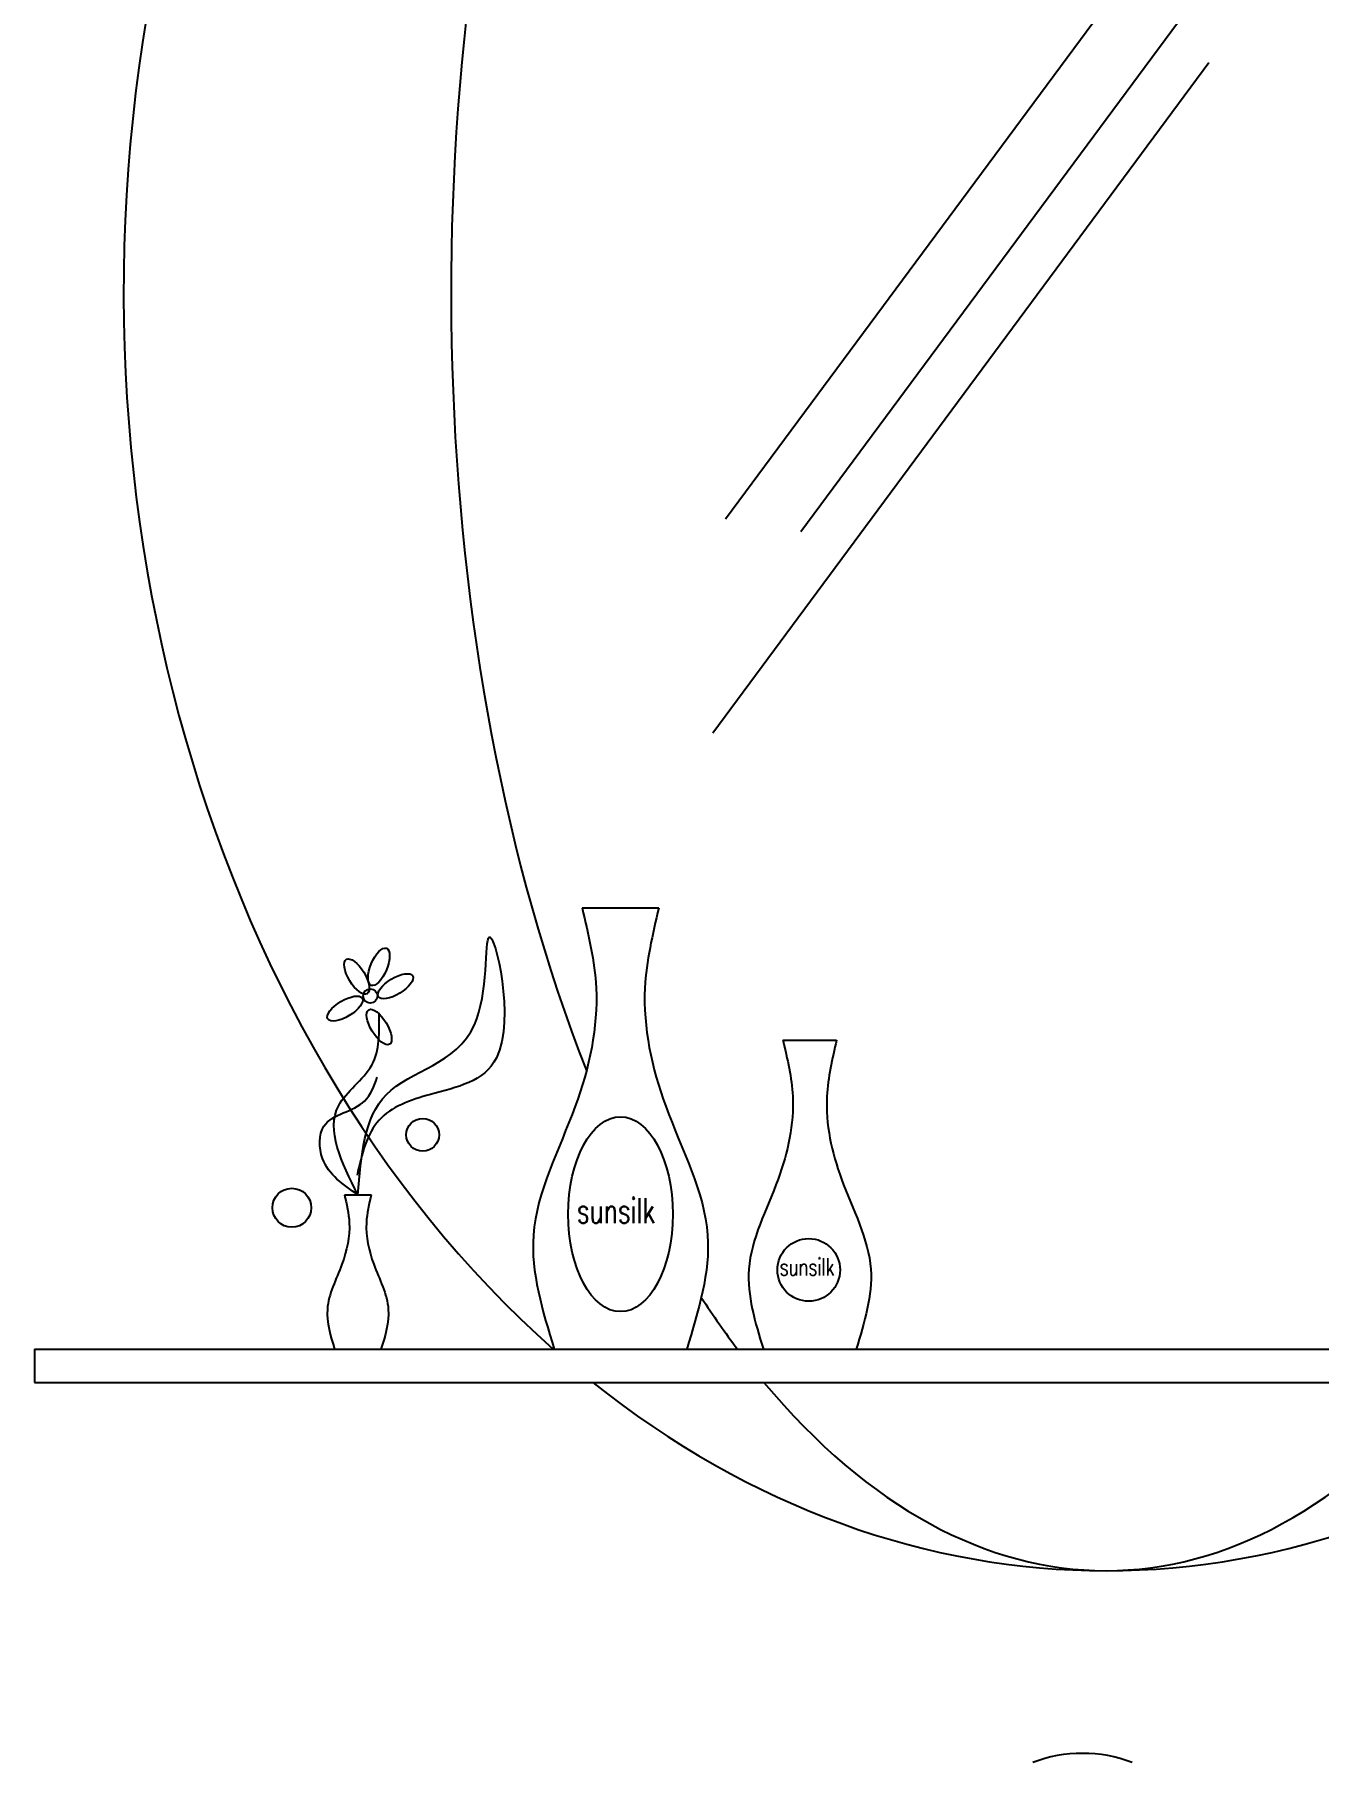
# Model space of a CAD drawing. Header units: millimetres. Extents: x -6501 to 5540, y 8531 to 19979.
# Drawn here: x -2993 to -2590, y 10764 to 11307 of the extents above; entities that cross this region are included whole.
import ezdxf

# ---------------------------------------------------------------- set-up
doc = ezdxf.new("R2010")
doc.units = ezdxf.units.MM
doc.styles.add('DTEXT100', font='simplex.shx', dxfattribs={"width": 0.7, "height": 250})

# ---------------------------------------------------------------- blocks, each defined once
blk = doc.blocks.new('md-lavabo5')
for p, q in [((121.72, 1496.18), (-34, 1285.81)), ((145.43, 1492.23), (-10.29, 1281.86)), ((117.77, 1429.1), (-37.95, 1218.73)), ((-78.96, 1163.85), (-54.89, 1163.85)), ((-15.94, 1122.3), (0.91, 1122.3)), ((-153.57, 1073.82), (-145.15, 1073.82)), ((-250.82, 1025.34), (401.04, 1025.34)), ((-250.82, 1025.34), (-250.82, 1014.93)), ((-250.82, 1014.93), (401.04, 1014.93))]:
    blk.add_line(p, q)
for centre, radius in [((-145.46, 1136.2), 2.24), ((-129, 1092.63), 5.14), ((-170.07, 1069.74), 6.11), ((-7.84, 1050.24), 9.83)]:
    blk.add_circle(centre, radius)
for start, end in [(90, 110.681), (69.319, 90)]:
    blk.add_arc((78.07, 854.29), 44.21, start, end)
for ratio, start_param, end_param in [(0.512382, -2.544012, 2.225313), (0.768573, -2.544012, 2.544012), (0.512382, 2.475434, 2.544012), (0.768573, 2.591828, 3.691358), (0.512382, 2.591828, 3.691358)]:
    blk.add_ellipse((85.47, 1357), major_axis=(0, 401.18), ratio=ratio, start_param=start_param, end_param=end_param)
for centre, major_axis, ratio in [((-142.77, 1145.35), (-2.38, -5.83), 0.406834), ((-149.7, 1142.31), (3.25, -5.4), 0.406834), ((-137.54, 1139.27), (-5.4, -3.25), 0.406834), ((-153.38, 1132.24), (-5.4, -3.25), 0.406834), ((-142.67, 1126.46), (3.25, -5.4), 0.406834), ((-66.92, 1067.72), (0, 30.59), 0.536504)]:
    blk.add_ellipse(centre, major_axis=major_axis, ratio=ratio)
for points in [[(-78.96, 1163.85), (-74.58, 1138.73), (-81.15, 1101.58), (-94.27, 1061.16), (-87.71, 1025.34)], [(-54.89, 1163.85), (-59.26, 1138.73), (-52.7, 1101.58), (-39.57, 1061.16), (-46.14, 1025.34)], [(-149.36, 1073.82), (-140.4, 1105.28), (-112.77, 1127.12), (-108.17, 1154.7), (-105.87, 1116.78), (-126.59, 1105.28), (-142.7, 1097.24), (-149.61, 1080)], [(-149.36, 1073.82), (-155.36, 1101.84), (-145, 1114.48), (-142.7, 1130.57)], [(-15.94, 1122.3), (-12.88, 1104.71), (-17.47, 1078.71), (-26.66, 1050.42), (-22.07, 1025.34)], [(0.91, 1122.3), (-2.15, 1104.71), (2.44, 1078.71), (11.63, 1050.42), (7.04, 1025.34)], [(-149.36, 1073.82), (-160.42, 1085.22), (-159.98, 1095.33), (-147.22, 1103.24), (-143.26, 1110.71)], [(-153.57, 1073.82), (-152.04, 1065.03), (-154.34, 1052.03), (-158.93, 1037.88), (-156.64, 1025.34)], [(-145.15, 1073.82), (-146.68, 1065.03), (-144.38, 1052.03), (-139.79, 1037.88), (-142.09, 1025.34)]]:
    blk.add_spline(points, degree=3)
at = {"style": 'DTEXT100', "width": 0.7}
for height, p in [(7.807, (-80.62, 1064.93)), (5.465, (-16.95, 1048.44))]:
    blk.add_text('sunsilk', height=height, dxfattribs=at).set_placement(p)

msp = doc.modelspace()

# ---------------------------------------------------------------- block references
msp.add_blockref('md-lavabo5', (-2741.99, 9868.62))

doc.saveas('drawing.dxf')
